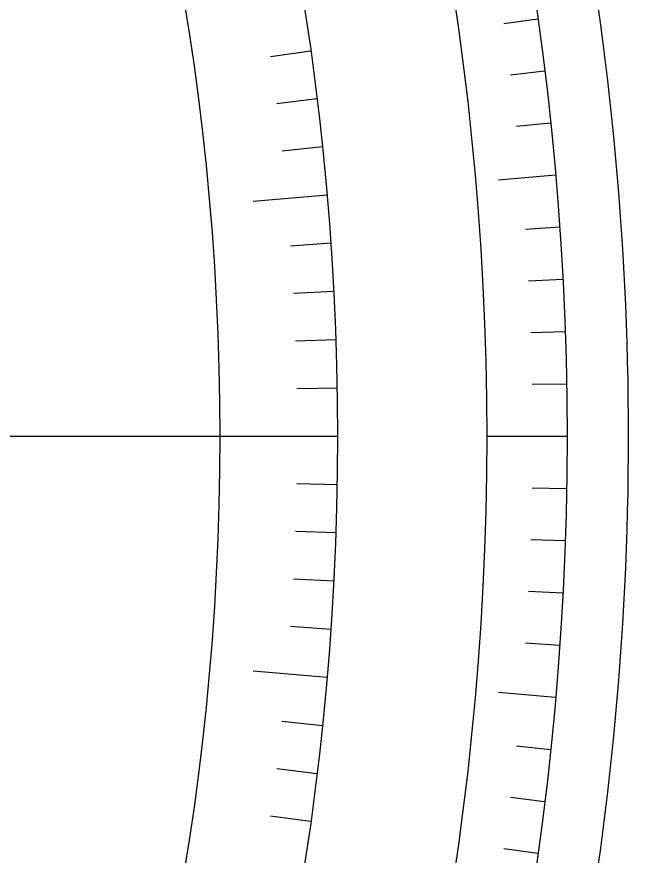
# Model space of a CAD drawing. Header units: millimetres. Extents: x -68 to 68, y -68 to 87.
# Drawn here: x 54.01 to 67.5, y -9.26 to 9.26 of the extents above; entities that cross this region are included whole.
import ezdxf

# ---------------------------------------------------------------- set-up
doc = ezdxf.new("R2010")
doc.units = ezdxf.units.MM
for name, color, linetype in [('CUT_OUTER', 1, 'Continuous'), ('ENGRAVE', 7, 'Continuous'), ('ENGRAVE_FINE', 8, 'Continuous')]:
    doc.layers.add(name, color=color, linetype=linetype)

msp = doc.modelspace()

# ---------------------------------------------------------------- linework, layer by layer
at = {"layer": 'CUT_OUTER'}
msp.add_lwpolyline([(66.8289, 9.4944), (66.8859, 9.0842), (66.9404, 8.6736), (66.9924, 8.2627), (67.0418, 7.8515), (67.0887, 7.44), (67.1331, 7.0282), (67.175, 6.6162), (67.2143, 6.2039), (67.2511, 5.7913), (67.2854, 5.3786), (67.3171, 4.9656), (67.3463, 4.5525), (67.373, 4.1391), (67.3971, 3.7257), (67.4187, 3.3121), (67.4377, 2.8983), (67.4543, 2.4845), (67.4682, 2.0705), (67.4797, 1.6565), (67.4886, 1.2425), (67.4949, 0.8283), (67.4987, 0.4142), (67.5, 0), (67.4987, -0.4142), (67.4949, -0.8283), (67.4886, -1.2425), (67.4797, -1.6565), (67.4682, -2.0705), (67.4543, -2.4845), (67.4377, -2.8983), (67.4187, -3.3121), (67.3971, -3.7257), (67.373, -4.1391), (67.3463, -4.5525), (67.3171, -4.9656), (67.2854, -5.3786), (67.2511, -5.7913), (67.2143, -6.2039), (67.175, -6.6162), (67.1331, -7.0282), (67.0887, -7.44), (67.0418, -7.8515), (66.9924, -8.2627), (66.9404, -8.6736), (66.8859, -9.0842), (66.8289, -9.4944)], dxfattribs=at)
at = {"layer": 'ENGRAVE'}
for points in [[(65.8983, 5.7654), (64.6375, 5.655)], [(60.855, 5.3241), (59.2278, 5.1818)], [(61.0875, 0), (53.6625, 0)], [(66.15, 0), (64.3781, 0)], [(60.855, -5.3241), (59.2278, -5.1818)], [(65.8983, -5.7654), (64.6375, -5.655)]]:
    msp.add_lwpolyline(points, dxfattribs=at)
for radius in [66.15, 66.15, 64.3781, 61.0875, 61.0875, 58.4888]:
    msp.add_circle((0, 0), radius, dxfattribs=at)
at = {"layer": 'ENGRAVE_FINE'}
for points in [[(65.5062, 9.2063), (64.7542, 9.1006)], [(60.493, 8.5017), (59.6107, 8.3777)], [(65.6569, 8.0617), (64.9032, 7.9691)], [(60.6322, 7.4447), (59.7478, 7.3361)], [(65.7876, 6.9146), (65.0324, 6.8352)], [(60.7529, 6.3854), (59.8667, 6.2922)], [(65.9889, 4.6144), (65.2313, 4.5614)], [(60.9387, 4.2612), (60.0499, 4.1991)], [(66.0593, 3.462), (65.301, 3.4223)], [(61.0038, 3.1971), (60.114, 3.1504)], [(66.1097, 2.3086), (65.3508, 2.2821)], [(61.0503, 2.1319), (60.1598, 2.1008)], [(66.1399, 1.1545), (65.3807, 1.1412)], [(61.0782, 1.0661), (60.1873, 1.0506)], [(61.0782, -1.0661), (60.1873, -1.0506)], [(66.1399, -1.1545), (65.3807, -1.1412)], [(61.0503, -2.1319), (60.1598, -2.1008)], [(66.1097, -2.3086), (65.3508, -2.2821)], [(61.0038, -3.1971), (60.114, -3.1504)], [(66.0593, -3.462), (65.301, -3.4223)], [(60.9387, -4.2612), (60.0499, -4.1991)], [(65.9889, -4.6144), (65.2313, -4.5614)], [(60.7529, -6.3854), (59.8667, -6.2922)], [(65.7876, -6.9146), (65.0324, -6.8352)], [(60.6322, -7.4447), (59.7478, -7.3361)], [(65.6569, -8.0617), (64.9032, -7.9691)], [(60.493, -8.5017), (59.6107, -8.3777)], [(65.5062, -9.2063), (64.7542, -9.1006)]]:
    msp.add_lwpolyline(points, dxfattribs=at)

doc.saveas('drawing.dxf')
